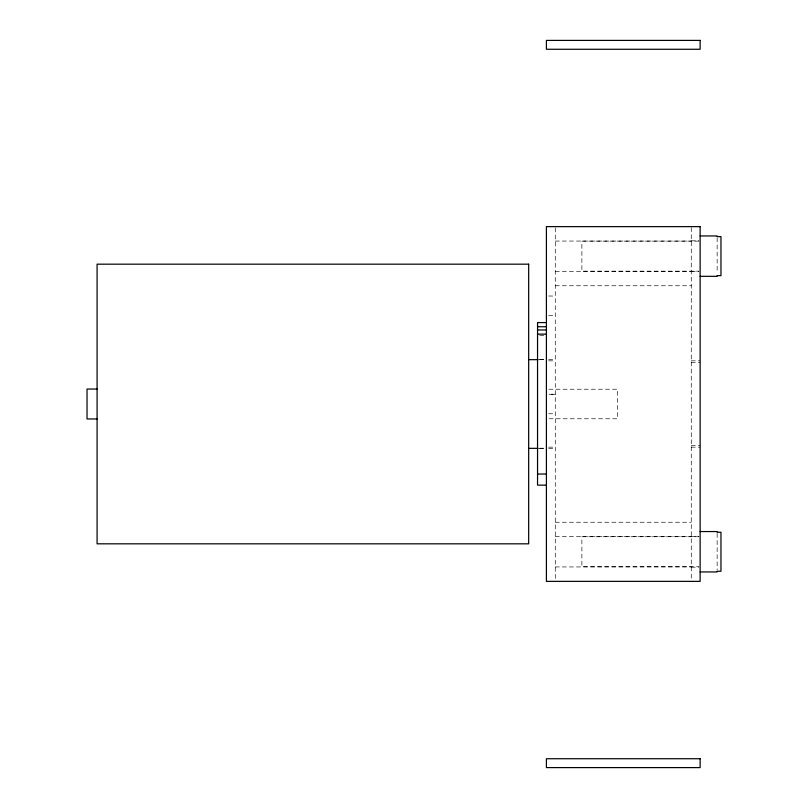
<?xml version="1.0" encoding="UTF-8"?>
<svg xmlns="http://www.w3.org/2000/svg" width="808" height="808" viewBox="0 0 808 808"><rect width="100%" height="100%" fill="white"/><g stroke="black" fill="none" stroke-linecap="round" stroke-linejoin="round"><path stroke-width="0.61" stroke-dasharray="4.04 3.03" d="M691.264 240.824L699.021 240.824M555.278 241.057L691.264 241.057M698.87 241.127L581.881 241.127L581.881 271.155L698.87 271.155M555.278 271.326L691.264 271.326M691.264 271.559L699.021 271.559M555.278 285.759L691.264 285.759M548.632 296.021L555.278 296.021M548.632 315.534L555.278 315.534M539.764 335.381L545.299 335.381M539.764 359.53L545.299 359.53M539.32 359.661L545.228 359.661M548.632 359.661L555.278 359.661M548.632 360.843L555.278 360.843M691.264 360.843L700.132 360.843M691.264 362.61L700.132 362.61M548.905 389.224L617.534 389.224L617.534 418.776L548.905 418.776M548.632 413.757L555.278 413.757M691.264 445.39L700.132 445.39M548.632 447.157L555.278 447.157M691.264 447.157L700.132 447.157M539.764 448.208L546.41 448.208M539.32 448.339L545.228 448.339M548.632 448.339L555.278 448.339M555.278 522.241L691.264 522.241M691.264 536.441L699.021 536.441M555.278 536.674L691.264 536.674M698.87 536.744L581.881 536.744L581.881 566.751L698.87 566.751M555.278 566.943L691.264 566.943M691.264 567.176L699.021 567.176M717.14 237.895L717.14 273.134M717.14 533.502L717.14 569.994M691.264 227.644L691.264 580.104M555.278 227.896L555.278 580.104M555.278 394.243L548.632 394.243L555.278 394.304"/><path stroke-width="1.21" d="M700.132 235.956L717.14 235.946L717.14 236.643L720.968 236.633L720.968 275.649L717.14 275.639L717.14 276.336L700.132 276.326M546.41 322.584L537.542 322.584L537.542 485.143L546.41 485.143M537.542 326.735L546.41 326.735M537.542 329.977L546.41 329.977M537.542 334.118L546.41 334.118M528.674 359.661L538.138 359.661M97.081 389.042L87.032 389.042L87.032 418.958L97.081 418.958M528.674 448.339L538.138 448.339M537.542 474.033L546.41 474.033M700.132 531.553L717.14 531.553L717.14 532.25L720.968 532.25L720.968 571.256L717.14 571.256L717.14 571.943L700.132 571.943M700.132 40.4L546.41 40.4L546.41 49.268L700.132 49.268L700.132 40.4M700.132 226.634L546.41 226.634L546.41 581.366L700.132 581.366L700.132 226.634M528.674 264.176L97.081 264.176L97.081 543.824L528.674 543.824L528.674 264.176M700.132 758.732L546.41 758.732L546.41 767.6L700.132 767.6L700.132 758.732"/></g></svg>
